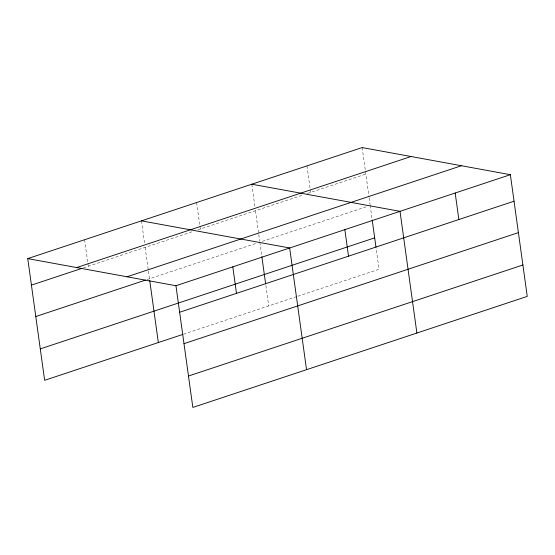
<?xml version="1.0" encoding="UTF-8"?>
<svg xmlns="http://www.w3.org/2000/svg" width="555" height="555" viewBox="0 0 555 555"><rect width="100%" height="100%" fill="white"/><g stroke="black" fill="none" stroke-linecap="round" stroke-linejoin="round"><path stroke-width="0.42" stroke-dasharray="2.77 2.08" d="M83.403 267.864L192.19 231.74M197.871 229.853L303.356 194.826M307.414 193.48L365.835 174.083M147.047 279.588L256.597 243.215M262.279 241.328L366.14 206.842M183.49 334.2L297.091 296.481M297.903 296.21L379.044 269.265L376.103 248.043M362.158 147.568L369.019 197.004M369.137 197.851L370.081 204.642M370.199 205.496L372.086 219.121M306.977 165.889L310.661 192.405M251.803 184.211L254.891 206.446M255.48 210.727L258.665 233.648M258.783 234.494L259.726 241.286M259.844 242.14L261.731 255.765M265.866 285.541L268.689 305.909M196.623 202.533L200.306 229.049M141.449 220.855L144.536 243.09M145.126 247.37L148.31 270.292M148.428 271.138L149.489 278.783M84.596 239.732L87.801 262.827M87.926 263.68L88.28 266.247"/><path stroke-width="0.83" d="M27.75 258.609L362.158 147.568L510.364 174.693L527.25 296.391L192.842 407.432L175.956 285.735L27.75 258.609L44.636 380.307L182.678 334.471M76.659 267.559L411.068 156.517M31.427 285.124L81.779 268.405M127.046 276.778L461.455 165.737M35.791 316.537L145.424 280.129M175.956 285.735L510.364 174.693M40.279 348.901L374.687 237.859M179.633 312.25L514.041 201.208M183.989 343.663L518.398 232.621M188.485 376.026L522.893 264.985M251.803 184.211L400.009 211.337L416.895 333.035M141.449 220.855L289.654 247.974L306.54 369.679M455.183 193.015L458.867 219.53M372.204 219.974L375.985 247.197M344.828 229.652L348.512 256.174M261.849 256.618L265.63 283.841M232.802 266.858L236.486 293.373M149.725 280.483L158.335 342.553"/></g></svg>
